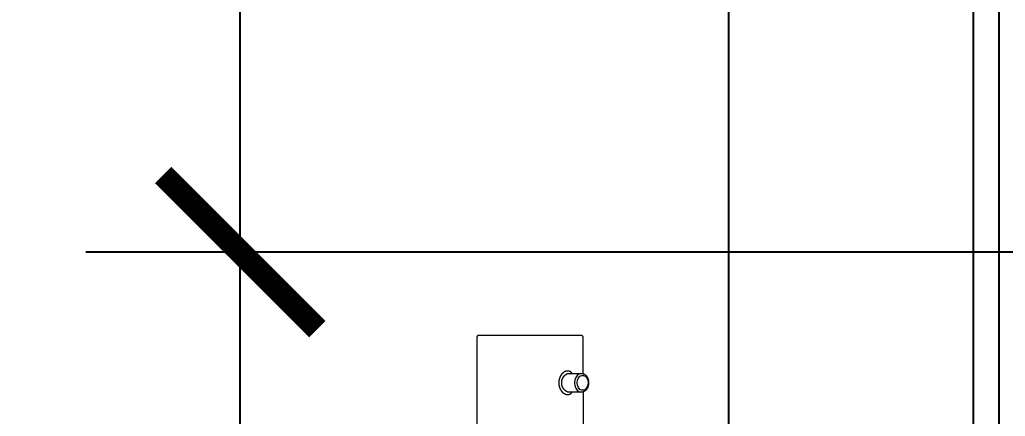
# Model space of a CAD drawing. Header units: millimetres. Extents: x -343543 to 400519, y -115663 to 104219.
# Drawn here: x -303119.1 to -302736, y 8411.2 to 8565.4 of the extents above; entities that cross this region are included whole.
import ezdxf

# ---------------------------------------------------------------- set-up
doc = ezdxf.new("R2010")
doc.units = ezdxf.units.MM
doc.layers.get('0').update_dxf_attribs({"color": 231, "lineweight": 0})
doc.layers.get('DefPoints').update_dxf_attribs({"color": 191})
for name, color, linetype, lineweight in [('A-SYMBOLS', 10, 'Continuous', 13), ('RSA -DIM', 231, 'Continuous', 0), ('XREF MAT BANG TUONG XAY$0$01.Xref _MB T1$0$A-FURN', 8, 'Continuous', 5), ('XREF MAT BANG TUONG XAY$0$01.Xref _MB T1$0$A-TEXT', 8, 'Continuous', 25)]:
    doc.layers.add(name, color=color, linetype=linetype, lineweight=lineweight)
doc.layers.add('XREF MAT BANG TUONG XAY$0$A-FNSH', color=8, linetype='Continuous')
doc.layers.add('XREF MAT BANG TUONG XAY$0$A-FURN', color=8, linetype='Continuous')
doc.styles.add('SM-DIMTEXT', font='SME.shx', dxfattribs={"width": 0.7})
doc.dimstyles.new('SDIM-100', dxfattribs={"dimscale": 100, "dimtxt": 2, "dimasz": 0.6, "dimexe": 0.6, "dimexo": 0.2, "dimgap": 0.5, "dimtad": 1, "dimdec": 0, "dimzin": 12, "dimtxsty": 'SM-DIMTEXT', "dimblk": 'ARCHTICK', "dimblk1": 'ARCHTICK', "dimblk2": 'ARCHTICK', "dimcen": 0.12, "dimdle": 0.6, "dimclrd": 7, "dimclre": 8, "dimadec": 0, "dimazin": 3, "dimtfac": 2, "dimtix": 1, "dimtmove": 1, "dimatfit": 3, "dimfxl": 1, "dimtzin": 0, "dimarcsym": 1})

# ---------------------------------------------------------------- blocks, each defined once
blk = doc.blocks.new('*U200')
at = {"color": 8}
for p, q in [((-113.01, -56.28), (-113.01, -61.03)), ((-134.12, -96.42), (-87.12, -96.42))]:
    blk.add_line(p, q, dxfattribs=at)
for points in [[(-120.08, -55.69), (-134.09, -55.69), (-134.12, -55.71), (-134.2, -55.71), (-134.2, -55.74), (-134.26, -55.74), (-134.28, -55.77), (-134.31, -55.77), (-134.34, -55.8), (-134.37, -55.8), (-134.37, -55.82), (-134.4, -55.82), (-134.4, -55.85), (-134.45, -55.85), (-134.45, -55.88), (-134.48, -55.88), (-134.48, -55.91), (-134.51, -55.91), (-134.51, -55.93), (-134.53, -55.93), (-134.53, -55.99), (-134.56, -55.99), (-134.56, -56.02), (-134.59, -56.02), (-134.59, -56.07), (-134.62, -56.07), (-134.62, -56.13), (-134.65, -56.13), (-134.65, -56.21), (-134.67, -56.21)], [(-134.67, -56.21), (-134.67, -95.89), (-134.65, -95.89), (-134.65, -95.98), (-134.62, -95.98), (-134.62, -96.03), (-134.59, -96.03), (-134.59, -96.09), (-134.56, -96.09), (-134.56, -96.11), (-134.53, -96.14), (-134.53, -96.17), (-134.51, -96.17), (-134.51, -96.2), (-134.48, -96.2), (-134.48, -96.23), (-134.45, -96.23), (-134.45, -96.26), (-134.42, -96.26), (-134.4, -96.28), (-134.37, -96.28), (-134.37, -96.31), (-134.34, -96.31), (-134.31, -96.34), (-134.28, -96.34), (-134.28, -96.37), (-134.2, -96.37), (-134.2, -96.39), (-134.12, -96.39), (-134.12, -96.42)], [(-120.22, -56.24), (-120.19, -56.16), (-120.19, -56.05), (-120.16, -56.02), (-120.16, -55.88), (-120.14, -55.85), (-120.14, -55.77), (-120.11, -55.74), (-120.11, -55.66), (-120.08, -55.66), (-120.08, -55.57), (-120.06, -55.55), (-120.06, -55.49), (-120.02, -55.49), (-120.02, -55.46), (-120, -55.42), (-120, -55.41), (-119.97, -55.38), (-119.97, -55.32), (-119.94, -55.32), (-119.94, -55.3), (-119.91, -55.26), (-119.91, -55.23), (-119.88, -55.23), (-119.88, -55.18), (-119.86, -55.18), (-119.86, -55.16), (-119.83, -55.12), (-119.83, -55.09), (-119.8, -55.09), (-119.8, -55.07), (-119.77, -55.04), (-119.71, -54.99), (-119.71, -54.95), (-119.69, -54.93), (-119.66, -54.9), (-119.63, -54.87), (-119.6, -54.84), (-119.58, -54.79), (-119.55, -54.76), (-119.52, -54.73), (-119.46, -54.68), (-119.44, -54.65), (-119.41, -54.65), (-119.38, -54.62), (-119.35, -54.59), (-119.33, -54.57), (-119.3, -54.53), (-119.27, -54.51), (-119.24, -54.48), (-119.22, -54.46), (-119.19, -54.43), (-119.13, -54.4), (-119.1, -54.4), (-119.08, -54.37), (-119.04, -54.33), (-119.02, -54.32), (-118.99, -54.29), (-118.96, -54.29), (-118.91, -54.25), (-118.88, -54.23), (-118.85, -54.21), (-118.82, -54.21), (-118.79, -54.18), (-118.74, -54.14), (-118.71, -54.14), (-118.68, -54.11), (-118.66, -54.09), (-118.6, -54.09), (-118.57, -54.06), (-118.54, -54.06), (-118.52, -54.04), (-118.46, -54.01), (-118.43, -54.01), (-118.4, -53.97), (-118.38, -53.97), (-118.32, -53.95), (-118.29, -53.95), (-118.26, -53.92), (-118.21, -53.92), (-118.18, -53.89), (-118.15, -53.89), (-118.1, -53.86), (-118.07, -53.86), (-118.04, -53.84), (-117.95, -53.84), (-117.93, -53.81), (-117.87, -53.81), (-117.84, -53.78), (-117.76, -53.78), (-117.73, -53.75), (-117.65, -53.75), (-117.62, -53.72), (-117.51, -53.72), (-117.48, -53.7), (-117.34, -53.7), (-117.31, -53.67), (-117.12, -53.67), (-117.09, -53.64), (-116.14, -53.64), (-116.11, -53.67), (-115.92, -53.67), (-115.89, -53.7), (-115.77, -53.7), (-115.72, -53.72), (-115.61, -53.72), (-115.58, -53.75), (-115.49, -53.75), (-115.47, -53.78), (-115.38, -53.78), (-115.36, -53.81), (-115.3, -53.81), (-115.27, -53.84), (-115.19, -53.84), (-115.16, -53.86), (-115.13, -53.86), (-115.08, -53.89), (-115.05, -53.89), (-115.02, -53.92), (-114.96, -53.92), (-114.94, -53.95), (-114.91, -53.95), (-114.85, -53.97), (-114.83, -53.97), (-114.8, -54.01), (-114.77, -54.01), (-114.71, -54.04), (-114.69, -54.06), (-114.66, -54.06), (-114.63, -54.09), (-114.58, -54.09), (-114.54, -54.11), (-114.52, -54.14), (-114.49, -54.14), (-114.43, -54.18), (-114.4, -54.21), (-114.38, -54.21), (-114.35, -54.23), (-114.32, -54.25), (-114.27, -54.29), (-114.24, -54.29), (-114.21, -54.32), (-114.18, -54.33), (-114.15, -54.37), (-114.13, -54.4), (-114.1, -54.4), (-114.04, -54.43), (-114.01, -54.46), (-113.99, -54.48), (-113.96, -54.51), (-113.93, -54.53), (-113.9, -54.57), (-113.87, -54.59), (-113.85, -54.62), (-113.82, -54.65), (-113.79, -54.65), (-113.76, -54.68), (-113.73, -54.71), (-113.71, -54.73), (-113.68, -54.76), (-113.65, -54.79), (-113.62, -54.84), (-113.6, -54.87), (-113.56, -54.9), (-113.54, -54.93), (-113.54, -54.95), (-113.51, -54.99), (-113.49, -55.02), (-113.42, -55.07), (-113.42, -55.09), (-113.4, -55.16), (-113.37, -55.18), (-113.34, -55.21), (-113.34, -55.23), (-113.31, -55.26), (-113.29, -55.32), (-113.29, -55.34), (-113.26, -55.38), (-113.23, -55.41), (-113.23, -55.46), (-113.2, -55.49), (-113.17, -55.51), (-113.17, -55.55), (-113.15, -55.6), (-113.15, -55.63), (-113.12, -55.66), (-113.12, -55.69), (-113.09, -55.71), (-113.09, -55.77), (-113.06, -55.77), (-113.06, -55.85), (-113.04, -55.88), (-113.04, -55.96), (-113.01, -55.99), (-113.01, -56.16), (-112.98, -56.2), (-112.98, -56.24), (-113.01, -56.28)], [(-120.22, -61.03), (-120.22, -56.24)], [(-115.64, -57.81), (-116.61, -57.95), (-117.59, -57.81), (-118.46, -57.45), (-119.13, -56.92), (-119.46, -56.24), (-119.46, -55.55), (-119.13, -54.87), (-118.46, -54.32), (-117.59, -53.97), (-116.61, -53.84), (-115.64, -53.97), (-114.77, -54.32), (-114.1, -54.87), (-113.76, -55.55), (-113.76, -56.24), (-114.1, -56.92), (-114.77, -57.45), (-115.64, -57.81)], [(-113.15, -55.69), (-87.14, -55.69)], [(-120.22, -59.96), (-120.28, -60), (-120.3, -60.03), (-120.33, -60.03), (-120.36, -60.05), (-120.39, -60.08), (-120.42, -60.08), (-120.42, -60.11), (-120.44, -60.11), (-120.47, -60.13), (-120.5, -60.13), (-120.53, -60.16), (-120.53, -60.19), (-120.56, -60.22), (-120.58, -60.25), (-120.61, -60.25), (-120.64, -60.27), (-120.64, -60.3), (-120.67, -60.33), (-120.69, -60.36), (-120.69, -60.39), (-120.73, -60.41), (-120.75, -60.44), (-120.75, -60.47), (-120.78, -60.49), (-120.81, -60.52), (-120.81, -60.55), (-120.84, -60.58), (-120.86, -60.61), (-120.86, -60.64), (-120.89, -60.66), (-120.89, -60.69), (-120.92, -60.73), (-120.92, -60.74), (-120.95, -60.77), (-120.95, -60.8), (-120.98, -60.84), (-120.98, -60.89), (-121, -60.92), (-121, -60.94), (-121.03, -60.99), (-121.03, -61.06), (-121.06, -61.09), (-121.06, -61.17), (-121.09, -61.2), (-121.09, -61.31), (-121.11, -61.34), (-121.11, -62.01), (-121.09, -62.04), (-121.09, -62.14), (-121.06, -62.18), (-121.06, -62.26), (-121.03, -62.29), (-121.03, -62.34), (-121, -62.37), (-121, -62.43), (-120.98, -62.46), (-120.98, -62.48), (-120.95, -62.51), (-120.95, -62.57), (-120.92, -62.6), (-120.92, -62.65), (-120.89, -62.68), (-120.89, -62.71), (-120.86, -62.73), (-120.86, -62.76), (-120.84, -62.79), (-120.81, -62.83), (-120.81, -62.85), (-120.78, -62.87), (-120.78, -62.9), (-120.75, -62.93), (-120.75, -62.95), (-120.73, -62.99), (-120.69, -63.02), (-120.69, -63.04), (-120.67, -63.08), (-120.64, -63.09), (-120.64, -63.12), (-120.61, -63.16), (-120.61, -63.19), (-120.58, -63.19), (-120.56, -63.22), (-120.53, -63.24), (-120.53, -63.27), (-120.5, -63.3), (-120.47, -63.32), (-120.47, -63.35), (-120.44, -63.38), (-120.42, -63.41), (-120.39, -63.41), (-120.39, -63.44), (-120.36, -63.46), (-120.33, -63.49), (-120.3, -63.51), (-120.3, -63.55), (-120.28, -63.58), (-120.25, -63.58), (-120.22, -63.6), (-120.19, -63.63), (-120.19, -63.66), (-120.16, -63.69), (-120.14, -63.69), (-120.11, -63.71), (-120.08, -63.74), (-120.08, -63.77), (-120.06, -63.81), (-120.02, -63.81), (-120, -63.82), (-119.97, -63.85), (-119.94, -63.88), (-119.91, -63.88), (-119.91, -63.91), (-119.88, -63.94), (-119.86, -63.94), (-119.83, -63.97), (-119.8, -64), (-119.77, -64.02), (-119.75, -64.02), (-119.71, -64.05), (-119.69, -64.07), (-119.66, -64.07), (-119.63, -64.1), (-119.63, -64.13), (-119.6, -64.13), (-119.58, -64.16), (-119.55, -64.2), (-119.52, -64.2), (-119.49, -64.21), (-119.46, -64.21), (-119.44, -64.24), (-119.41, -64.28), (-119.38, -64.28), (-119.35, -64.3), (-119.33, -64.3), (-119.3, -64.32), (-119.27, -64.36), (-119.24, -64.36), (-119.22, -64.39), (-119.19, -64.39), (-119.16, -64.42), (-119.13, -64.42), (-119.1, -64.45), (-119.08, -64.45), (-119.04, -64.47), (-119.02, -64.47), (-118.99, -64.49), (-118.96, -64.49), (-118.93, -64.53), (-118.91, -64.53), (-118.88, -64.56), (-118.85, -64.56), (-118.82, -64.58), (-118.79, -64.58), (-118.77, -64.61), (-118.74, -64.61), (-118.71, -64.64), (-118.68, -64.64), (-118.63, -64.67), (-118.57, -64.67), (-118.54, -64.69), (-118.52, -64.69), (-118.49, -64.72), (-118.43, -64.72), (-118.4, -64.75), (-118.38, -64.75), (-118.35, -64.78), (-118.29, -64.78), (-118.24, -64.81), (-118.18, -64.81), (-118.15, -64.83), (-118.1, -64.83), (-118.07, -64.86), (-117.99, -64.86), (-117.95, -64.89), (-117.87, -64.89), (-117.84, -64.91), (-117.73, -64.91), (-117.7, -64.94), (-117.62, -64.94), (-117.56, -64.97), (-117.45, -64.97), (-117.37, -65), (-117.2, -65), (-117.12, -65.03), (-116.81, -65.03), (-116.75, -65.05), (-116.5, -65.05), (-116.42, -65.03), (-116.05, -65.03), (-115.97, -65), (-115.86, -65), (-115.8, -64.97), (-115.67, -64.97), (-115.61, -64.94), (-115.52, -64.94), (-115.47, -64.91), (-115.38, -64.91), (-115.36, -64.89), (-115.3, -64.89), (-115.27, -64.86), (-115.16, -64.86), (-115.13, -64.83), (-115.08, -64.83), (-115.05, -64.81), (-114.99, -64.81), (-114.96, -64.78), (-114.88, -64.78), (-114.85, -64.75), (-114.83, -64.75), (-114.8, -64.72), (-114.74, -64.72), (-114.71, -64.69), (-114.69, -64.69), (-114.66, -64.67), (-114.6, -64.67), (-114.58, -64.64), (-114.54, -64.64), (-114.52, -64.61), (-114.49, -64.61), (-114.46, -64.58), (-114.38, -64.58), (-114.35, -64.56), (-114.32, -64.56), (-114.29, -64.53), (-114.27, -64.53), (-114.24, -64.49), (-114.21, -64.49), (-114.18, -64.47), (-114.15, -64.47), (-114.13, -64.45), (-114.1, -64.42), (-114.07, -64.42), (-114.04, -64.39), (-114.01, -64.39), (-113.99, -64.36), (-113.96, -64.36), (-113.93, -64.32), (-113.9, -64.32), (-113.87, -64.3), (-113.85, -64.28), (-113.82, -64.28), (-113.79, -64.24), (-113.76, -64.24), (-113.73, -64.21), (-113.71, -64.2), (-113.68, -64.16), (-113.65, -64.13), (-113.62, -64.13), (-113.6, -64.1), (-113.56, -64.07), (-113.54, -64.07), (-113.51, -64.05), (-113.49, -64.02), (-113.45, -64.02), (-113.42, -64), (-113.4, -63.97), (-113.37, -63.97), (-113.37, -63.94), (-113.34, -63.91), (-113.31, -63.88), (-113.29, -63.88), (-113.26, -63.85), (-113.23, -63.82), (-113.2, -63.81), (-113.17, -63.77), (-113.15, -63.74), (-113.12, -63.71), (-113.09, -63.71), (-113.06, -63.69), (-113.06, -63.66), (-113.04, -63.63), (-113.01, -63.6), (-112.98, -63.6), (-112.95, -63.58), (-112.95, -63.55), (-112.93, -63.51), (-112.89, -63.49), (-112.87, -63.46), (-112.84, -63.46), (-112.84, -63.44), (-112.78, -63.38), (-112.76, -63.35), (-112.76, -63.32), (-112.73, -63.3), (-112.7, -63.27), (-112.7, -63.24), (-112.67, -63.24), (-112.64, -63.22), (-112.64, -63.19), (-112.62, -63.16), (-112.59, -63.12), (-112.59, -63.09), (-112.56, -63.08), (-112.53, -63.04), (-112.53, -63.02), (-112.51, -62.99), (-112.51, -62.95), (-112.47, -62.93), (-112.45, -62.9), (-112.45, -62.87), (-112.42, -62.85), (-112.42, -62.83), (-112.39, -62.79), (-112.39, -62.76), (-112.37, -62.73), (-112.37, -62.71), (-112.33, -62.68), (-112.33, -62.65), (-112.31, -62.62), (-112.31, -62.6), (-112.28, -62.57), (-112.28, -62.54), (-112.25, -62.51), (-112.25, -62.43), (-112.23, -62.4), (-112.23, -62.37), (-112.2, -62.34), (-112.2, -62.29), (-112.17, -62.26), (-112.17, -62.18), (-112.14, -62.11), (-112.14, -62.04), (-112.11, -62.01), (-112.11, -61.34), (-112.14, -61.31), (-112.14, -61.23), (-112.17, -61.17), (-112.17, -61.09), (-112.2, -61.06), (-112.2, -60.99), (-112.23, -60.97), (-112.23, -60.94), (-112.25, -60.89), (-112.25, -60.84), (-112.28, -60.8), (-112.28, -60.77), (-112.31, -60.74), (-112.31, -60.73), (-112.33, -60.69), (-112.33, -60.66), (-112.37, -60.64), (-112.37, -60.61), (-112.39, -60.58), (-112.42, -60.55), (-112.42, -60.52), (-112.45, -60.49), (-112.45, -60.47), (-112.47, -60.44), (-112.51, -60.41), (-112.51, -60.39), (-112.53, -60.36), (-112.56, -60.33), (-112.59, -60.3), (-112.62, -60.27), (-112.64, -60.25), (-112.67, -60.22), (-112.7, -60.19), (-112.73, -60.16), (-112.76, -60.16), (-112.76, -60.13), (-112.78, -60.13), (-112.78, -60.11), (-112.81, -60.11), (-112.84, -60.08), (-112.87, -60.08), (-112.89, -60.05), (-112.93, -60.03), (-112.95, -60.03), (-113.01, -59.96)], [(-120.22, -56.58), (-119.97, -57.33), (-119.44, -58.01), (-118.66, -58.51), (-117.68, -58.85), (-116.61, -58.96)], [(-116.61, -58.96), (-115.55, -58.85), (-114.58, -58.51), (-113.79, -58.01), (-113.26, -57.33), (-113.01, -56.58)], [(-113.04, -61.03), (-113.04, -61.25), (-113.01, -61.25), (-113.01, -61.31), (-113.04, -61.34), (-113.04, -61.5), (-113.06, -61.53), (-113.06, -61.62), (-113.09, -61.64), (-113.09, -61.7), (-113.12, -61.72), (-113.12, -61.78), (-113.15, -61.78), (-113.15, -61.85), (-113.17, -61.85), (-113.17, -61.9), (-113.2, -61.9), (-113.2, -61.95), (-113.23, -61.95), (-113.23, -61.98), (-113.26, -62.01), (-113.26, -62.04), (-113.29, -62.09), (-113.31, -62.11), (-113.34, -62.14), (-113.37, -62.18), (-113.37, -62.24), (-113.4, -62.26), (-113.42, -62.29), (-113.45, -62.32), (-113.49, -62.34), (-113.49, -62.37), (-113.51, -62.43), (-113.54, -62.46), (-113.56, -62.48), (-113.6, -62.51), (-113.62, -62.54), (-113.65, -62.57), (-113.68, -62.6), (-113.71, -62.62), (-113.73, -62.65), (-113.73, -62.68), (-113.76, -62.71), (-113.79, -62.73), (-113.82, -62.76), (-113.85, -62.79), (-113.87, -62.83), (-113.9, -62.85), (-113.93, -62.87), (-113.96, -62.9), (-113.99, -62.93), (-114.01, -62.95), (-114.07, -62.99), (-114.1, -63.02), (-114.13, -63.04), (-114.15, -63.08), (-114.18, -63.09), (-114.21, -63.12), (-114.24, -63.12), (-114.27, -63.16), (-114.29, -63.19), (-114.35, -63.22), (-114.38, -63.24), (-114.4, -63.27), (-114.43, -63.27), (-114.46, -63.3), (-114.52, -63.32), (-114.54, -63.35), (-114.58, -63.35), (-114.6, -63.38), (-114.63, -63.41), (-114.69, -63.41), (-114.71, -63.44), (-114.74, -63.46), (-114.77, -63.46), (-114.83, -63.49), (-114.85, -63.51), (-114.88, -63.51), (-114.94, -63.55), (-114.96, -63.55), (-114.99, -63.58), (-115.02, -63.6), (-115.08, -63.6), (-115.1, -63.63), (-115.13, -63.63), (-115.19, -63.66), (-115.22, -63.66), (-115.25, -63.69), (-115.3, -63.69), (-115.32, -63.71), (-115.36, -63.71), (-115.41, -63.74), (-115.49, -63.74), (-115.52, -63.77), (-115.55, -63.77), (-115.61, -63.81), (-115.67, -63.81), (-115.72, -63.82), (-115.83, -63.82), (-115.86, -63.85), (-115.97, -63.85), (-116.03, -63.88), (-116.17, -63.88), (-116.22, -63.91), (-117.01, -63.91), (-117.06, -63.88), (-117.2, -63.88), (-117.26, -63.85), (-117.37, -63.85), (-117.4, -63.82), (-117.51, -63.82), (-117.56, -63.81), (-117.62, -63.81), (-117.68, -63.77), (-117.7, -63.77), (-117.76, -63.74), (-117.81, -63.74), (-117.87, -63.71), (-117.9, -63.71), (-117.93, -63.69), (-117.99, -63.69), (-118.01, -63.66), (-118.04, -63.66), (-118.1, -63.63), (-118.12, -63.63), (-118.15, -63.6), (-118.21, -63.6), (-118.24, -63.58), (-118.26, -63.55), (-118.29, -63.55), (-118.35, -63.51), (-118.38, -63.51), (-118.4, -63.49), (-118.46, -63.46), (-118.49, -63.46), (-118.52, -63.44), (-118.54, -63.41), (-118.6, -63.41), (-118.63, -63.38), (-118.66, -63.35), (-118.68, -63.35), (-118.74, -63.32), (-118.77, -63.3), (-118.79, -63.27), (-118.82, -63.24), (-118.85, -63.24), (-118.88, -63.22), (-118.93, -63.19), (-118.96, -63.16), (-118.99, -63.12), (-119.02, -63.12), (-119.04, -63.09), (-119.08, -63.08), (-119.1, -63.04), (-119.13, -63.02), (-119.19, -62.99), (-119.22, -62.95), (-119.24, -62.93), (-119.27, -62.9), (-119.3, -62.87), (-119.33, -62.85), (-119.35, -62.83), (-119.38, -62.79), (-119.41, -62.76), (-119.44, -62.73), (-119.46, -62.71), (-119.49, -62.68), (-119.52, -62.65), (-119.52, -62.62), (-119.55, -62.6), (-119.58, -62.57), (-119.6, -62.54), (-119.63, -62.51), (-119.66, -62.48), (-119.69, -62.46), (-119.71, -62.43), (-119.75, -62.37), (-119.75, -62.34), (-119.77, -62.32), (-119.8, -62.29), (-119.83, -62.26), (-119.86, -62.24), (-119.86, -62.18), (-119.88, -62.14), (-119.91, -62.11), (-119.94, -62.09), (-119.97, -62.04), (-119.97, -62.01), (-120, -61.98), (-120, -61.95), (-120.02, -61.95), (-120.02, -61.9), (-120.06, -61.9), (-120.06, -61.85), (-120.08, -61.85), (-120.08, -61.78), (-120.11, -61.78), (-120.11, -61.72), (-120.14, -61.7), (-120.14, -61.64), (-120.16, -61.62), (-120.16, -61.56), (-120.19, -61.53), (-120.19, -61.39), (-120.22, -61.36), (-120.22, -61.17), (-120.19, -61.17), (-120.19, -61.03)]]:
    blk.add_lwpolyline(points, dxfattribs=at)
blk = doc.blocks.new('XREF MAT BANG TUONG XAY$0$01.Xref _MB T1$0$Phong tam')
at = {"layer": 'XREF MAT BANG TUONG XAY$0$A-FURN', "color": 8, "elevation": 0}
blk.add_lwpolyline([(-4325, 6965), (-4420.01, 6965), (-4420.01, 1480), (-4325, 1480)], close=True, dxfattribs=at)
at = {"layer": 'XREF MAT BANG TUONG XAY$0$01.Xref _MB T1$0$A-FURN', "color": 8, "xscale": -1.016000000000006, "yscale": 1.016000000000006, "zscale": 1.016000000000006, "rotation": 90}
blk.add_blockref('*U200', (-4325, 5305.71), dxfattribs=at)
blk = doc.blocks.new('01.Xref _MB T1')
at = {"layer": 'XREF MAT BANG TUONG XAY$0$A-FNSH', "color": 8}
for points in [[(40015.00146, 10225.00021), (38110.00023, 10225.00021), (38110.00023, 10824.86981), (37850.00024, 10825.00868), (37849.99991, 10225.00011), (36720.00083, 10225.00011), (36720.02483, 10825.03045), (36460.00023, 10824.96241), (36460.00008, 10224.99984), (34525.0013, 10224.99984), (34525.0013, 9964.99997), (35815.01181, 9965.00167), (35815.01905, 4479.99998), (34270.0013, 4479.99998)], [(40015.00146, 10215.00021), (38100.00023, 10215.00021), (38100.00023, 10814.87515), (37860.00023, 10815.00334), (37859.99991, 10215.00011), (36710.00043, 10215.00011), (36710.02443, 10815.02783), (36470.00023, 10814.96502), (36470.00008, 10214.99984), (34535.0013, 10214.99984), (34535.0013, 9974.99999), (35825.01179, 9975.00168), (35825.01906, 4469.99998), (34280.0013, 4469.99998)]]:
    blk.add_lwpolyline(points, dxfattribs=at)
at = {"layer": 'XREF MAT BANG TUONG XAY$0$01.Xref _MB T1$0$A-TEXT', "color": 8, "xscale": -1}
blk.add_blockref('XREF MAT BANG TUONG XAY$0$01.Xref _MB T1$0$Phong tam', (31395.0001, 2999.99999), dxfattribs=at)
blk = doc.blocks.new('_ArchTick')
at = {"color": 0, "linetype": 'ByBlock', "const_width": 0.15}
blk.add_lwpolyline([(-0.5, -0.5), (0.5, 0.5)], dxfattribs=at)
blk = doc.blocks.new('*D1304')
at = {"layer": 'DefPoints', "color": 0, "linetype": 'Continuous', "ltscale": 1000, "transparency": 16777216}
for p in [(-303033.39, 8475), (-302440.97, 8475), (-302418.47, 4610)]:
    blk.add_point(p, dxfattribs=at)
at = {"layer": 'RSA -DIM', "color": 7, "linetype": 'Continuous', "lineweight": -2, "ltscale": 1000, "transparency": 16777216}
blk.add_line((-303033.39, 4550), (-303033.39, 8535), dxfattribs=at)
at = {"layer": 'RSA -DIM', "color": 8, "linetype": 'Continuous', "lineweight": -2, "ltscale": 1000, "transparency": 16777216}
for p, q in [((-302460.97, 8475), (-303093.39, 8475)), ((-302438.47, 4610), (-303093.39, 4610))]:
    blk.add_line(p, q, dxfattribs=at)
at = {"layer": 'RSA -DIM', "color": 7, "linetype": 'Continuous', "lineweight": -2, "ltscale": 1000, "transparency": 16777216, "xscale": 60, "yscale": 60, "zscale": 60}
for p, rotation in [((-303033.39, 8475), 90), ((-303033.39, 4610), 270)]:
    blk.add_blockref('_ArchTick', p, dxfattribs=dict(at, rotation=rotation))
at = {"layer": 'RSA -DIM', "color": 0, "linetype": 'Continuous', "ltscale": 1000, "transparency": 16777216, "insert": (-303183.39, 6542.5), "char_height": 200, "attachment_point": 5, "rotation": 90, "style": 'SM-DIMTEXT'}
blk.add_mtext('3865', dxfattribs=at)
blk = doc.blocks.new('*D1305')
at = {"layer": 'DefPoints', "color": 0, "linetype": 'Continuous', "ltscale": 1000, "transparency": 16777216}
for p in [(-303033.39, 9975), (-302498.46, 9975), (-302440.97, 8475)]:
    blk.add_point(p, dxfattribs=at)
at = {"layer": 'RSA -DIM', "color": 7, "linetype": 'Continuous', "lineweight": -2, "ltscale": 1000, "transparency": 16777216}
blk.add_line((-303033.39, 8415), (-303033.39, 10035), dxfattribs=at)
at = {"layer": 'RSA -DIM', "color": 8, "linetype": 'Continuous', "lineweight": -2, "ltscale": 1000, "transparency": 16777216}
for p, q in [((-302518.46, 9975), (-303093.39, 9975)), ((-302460.97, 8475), (-303093.39, 8475))]:
    blk.add_line(p, q, dxfattribs=at)
at = {"layer": 'RSA -DIM', "color": 7, "linetype": 'Continuous', "lineweight": -2, "ltscale": 1000, "transparency": 16777216, "xscale": 60, "yscale": 60, "zscale": 60}
for p, rotation in [((-303033.39, 9975), 90), ((-303033.39, 8475), 270)]:
    blk.add_blockref('_ArchTick', p, dxfattribs=dict(at, rotation=rotation))
at = {"layer": 'RSA -DIM', "color": 0, "linetype": 'Continuous', "ltscale": 1000, "transparency": 16777216, "insert": (-303183.39, 9225), "char_height": 200, "attachment_point": 5, "rotation": 90, "style": 'SM-DIMTEXT'}
blk.add_mtext('1500', dxfattribs=at)

msp = doc.modelspace()

# ---------------------------------------------------------------- block references
at = {"layer": 'A-SYMBOLS'}
msp.add_blockref('01.Xref _MB T1', (-338563.48, 0), dxfattribs=at)

# ---------------------------------------------------------------- next in the draw order: dimensions: what is measured, and where the dimension line sits
at = {"layer": 'RSA -DIM', "color": 1, "linetype": 'Continuous', "ltscale": 1000}
for base, p1, p2, picture, middle in [((-303033.39, 9975), (-302440.97, 8475), (-302498.46, 9975), '*D1305', (-303183.39, 9225)), ((-303033.39, 8475), (-302418.47, 4610), (-302440.97, 8475), '*D1304', (-303183.39, 6542.5))]:
    dim = msp.add_linear_dim(base=base, p1=p1, p2=p2, angle=90, dimstyle='SDIM-100', dxfattribs=at)
    dim.commit()
    dim.dimension.update_dxf_attribs({"geometry": picture, "text_midpoint": middle})

doc.saveas('drawing.dxf')
